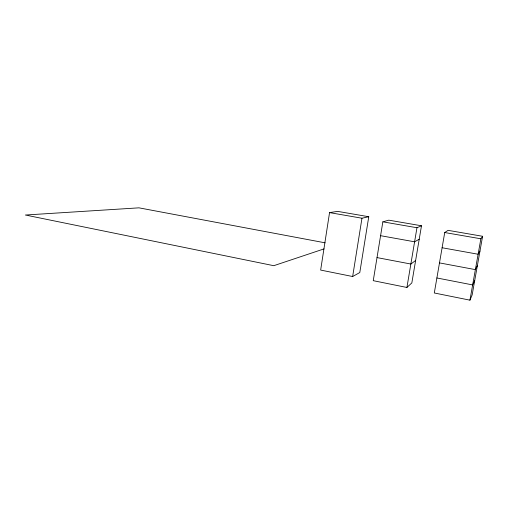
<?xml version="1.0" encoding="UTF-8"?>
<svg xmlns="http://www.w3.org/2000/svg" width="508" height="508" viewBox="0 0 508 508"><rect width="100%" height="100%" fill="white"/><g stroke="black" fill="none" stroke-linecap="round" stroke-linejoin="round"><path stroke-width="0.76" d="M329.552 212.611L320.65 270.078L352.654 276.523L359.791 272.542L368.764 216.726L337.63 211.379L329.552 212.611L361.969 218.218L368.764 216.726M352.654 276.523L361.969 218.218M382.848 221.831L373.253 280.676L406.914 287.464L411.842 282.899L421.488 225.781L388.798 220.167L382.848 221.831L416.966 227.736L421.488 225.781M406.914 287.464L416.966 227.736M444.729 232.537L434.302 292.983L469.938 300.164L472.154 294.9L482.6 236.284L448.056 230.346L444.729 232.537L480.866 238.792L482.6 236.284M469.938 300.164L480.866 238.792M474.745 280.34L472.656 284.925L436.886 277.971M477.355 265.716L475.38 269.621L439.49 262.896M479.971 251.035L478.117 254.241L442.1 247.752M415.627 260.49L410.858 264.033L377.019 257.594M419.214 239.23L414.598 241.802L380.587 235.687M324.041 248.895L273.768 265.697L25.4 215.024L138.951 207.835L325.139 242.83"/></g></svg>
